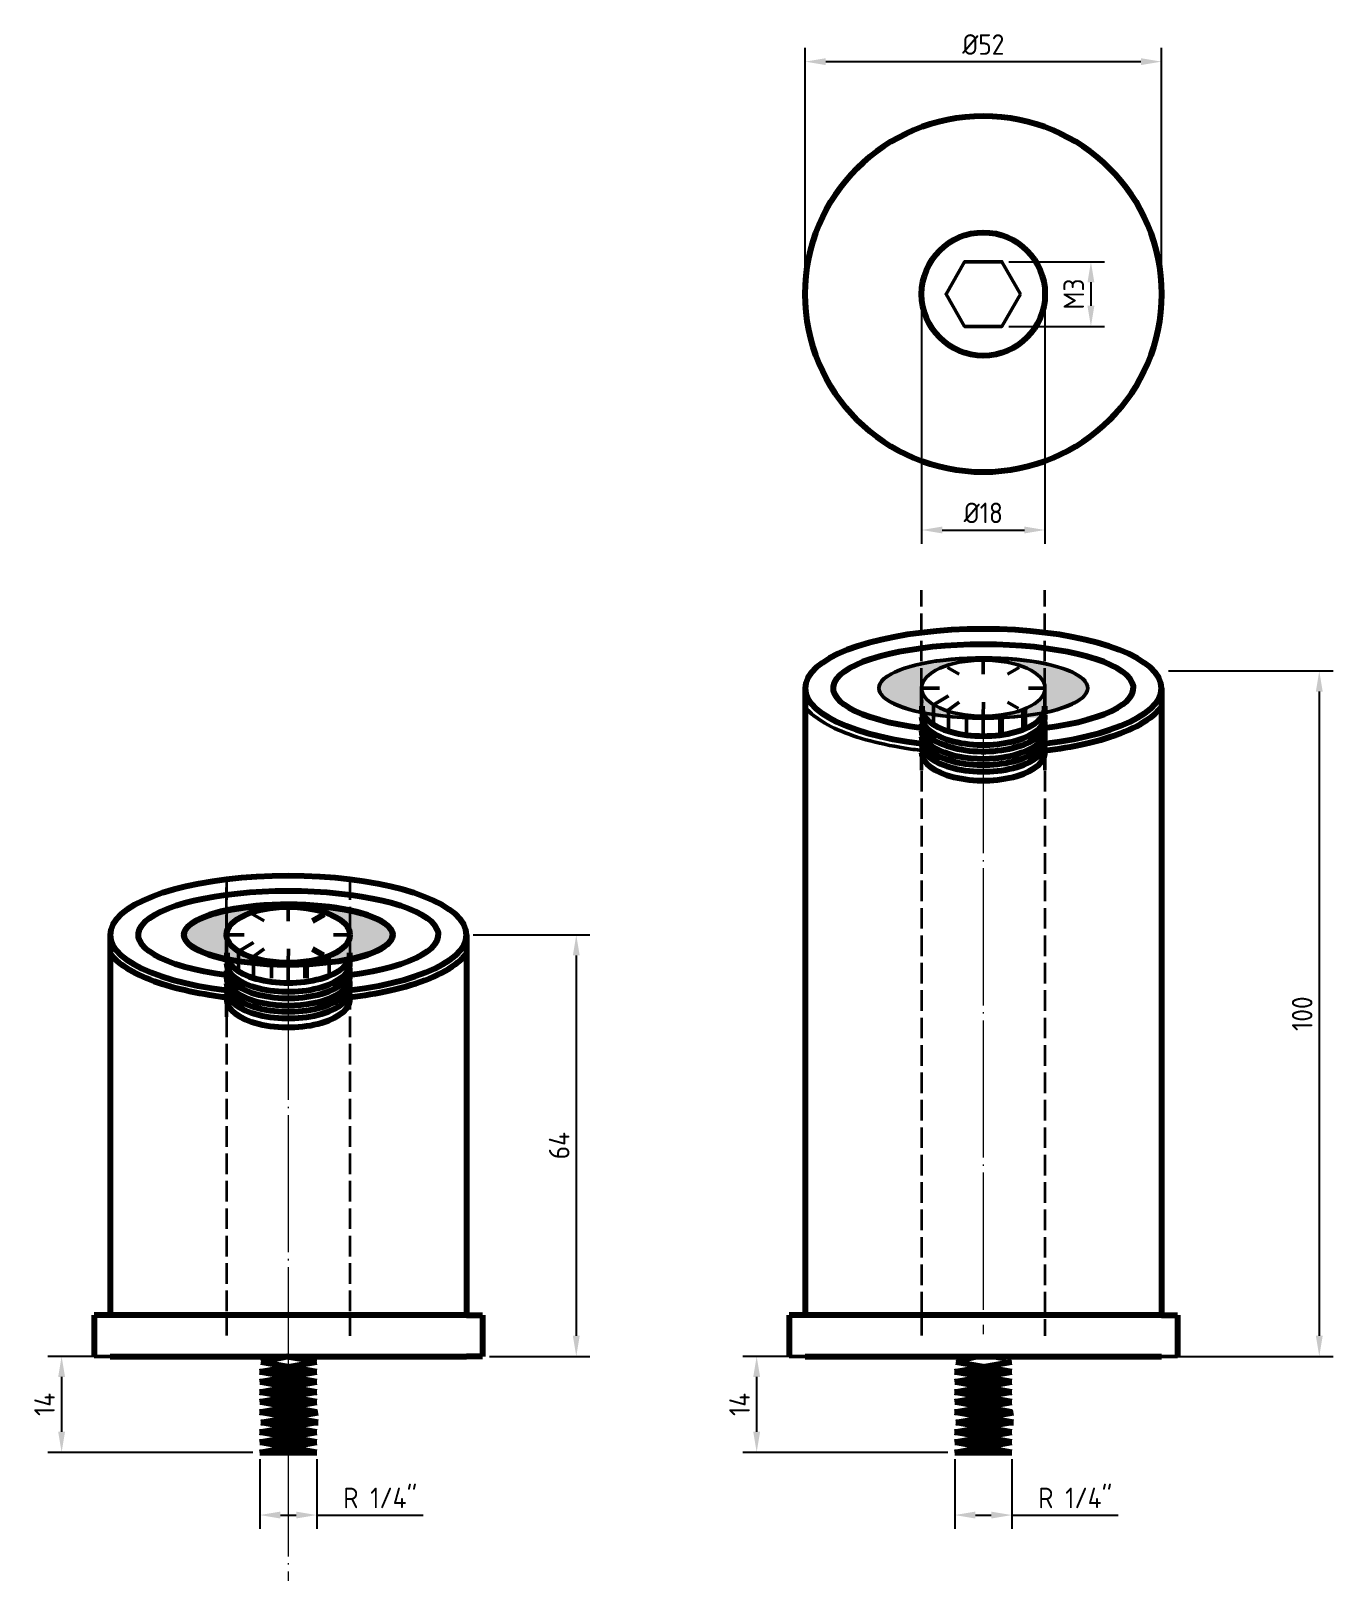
# Model space of a CAD drawing. Extents: x 78 to 382, y 43 to 274.
# Drawn here: x 78.1 to 268.1, y 43.1 to 269.3 of the extents above; entities that cross this region are included whole.
import ezdxf

# ---------------------------------------------------------------- set-up
doc = ezdxf.new("R2010")
doc.units = 0
doc.header["$PDMODE"] = 3
doc.linetypes.add('中心線', pattern=[22.2, 20, -1, 0.2, -1])
doc.linetypes.add('虛線', pattern=[4, 3, -1])
doc.layers.get('0').update_dxf_attribs({"linetype": 'CONTINUOUS'})
doc.layers.get('Defpoints').update_dxf_attribs({"linetype": 'CONTINUOUS'})
for name, color, linetype, lineweight in [('中心線層', 2, '中心線', 18), ('尺度線層', 3, 'CONTINUOUS', 18), ('虛線層', 6, '虛線', 35), ('輪廓線層', 7, 'CONTINUOUS', 50)]:
    doc.layers.add(name, color=color, linetype=linetype, lineweight=lineweight)
doc.styles.add('CNS', font='isocp.shx', dxfattribs={"bigfont": 'chineset.shx'})
doc.dimstyles.new('CNS', dxfattribs={"dimscale": 0, "dimtxt": 3, "dimasz": 3, "dimexe": 2, "dimexo": 1, "dimgap": 1, "dimtad": 1, "dimdsep": 46, "dimtxsty": 'CNS', "dimcen": 0, "dimclrt": 1, "dimadec": 0, "dimazin": 0, "dimtfac": 1, "dimtmove": 0, "dimatfit": 3, "dimfxl": 1, "dimtolj": 1, "dimtzin": 0, "dimarcsym": 0})

# ---------------------------------------------------------------- blocks, each defined once
blk = doc.blocks.new('*D0')
at = {"layer": 'Defpoints', "color": 0, "transparency": 16777216}
for p in [(243.0269618930995, 175.9038297824802), (243.0269618930995, 75.90382978248022), (266.0524578449429, 75.90382978248022)]:
    blk.add_point(p, dxfattribs=at)
at = {"layer": '尺度線層', "color": 0, "lineweight": -2, "transparency": 16777216}
for p, q in [((244.0269618930995, 175.9038297824802), (268.0524578449429, 175.9038297824802)), ((266.0524578449429, 172.9038297824802), (266.0524578449429, 78.90382978248022)), ((244.0269618930995, 75.90382978248022), (268.0524578449429, 75.90382978248022))]:
    blk.add_line(p, q, dxfattribs=at)
at = {"layer": '尺度線層', "color": 0, "transparency": 16777216}
for points in [[(265.5524578449429, 172.9038297824802), (266.5524578449429, 172.9038297824802), (266.0524578449429, 175.9038297824802)], [(265.5524578449429, 78.90382978248022), (266.5524578449429, 78.90382978248022), (266.0524578449429, 75.90382978248022)]]:
    blk.add_solid(points, dxfattribs=at)
at = {"layer": '尺度線層', "color": 1, "transparency": 16777216, "insert": (263.5524578449429, 125.9038297824803), "char_height": 3, "attachment_point": 5, "rotation": 90, "style": 'CNS'}
blk.add_mtext('\\A1;100', dxfattribs=at)
blk = doc.blocks.new('*D1')
at = {"layer": 'Defpoints', "color": 0, "transparency": 16777216}
for p in [(243.0269618930995, 264.8119138806405), (191.0269618930995, 230.9031741645405), (243.0269618930995, 230.9031741645405)]:
    blk.add_point(p, dxfattribs=at)
at = {"layer": '尺度線層', "color": 0, "lineweight": -2, "transparency": 16777216}
for p, q in [((191.0269618930995, 231.9031741645405), (191.0269618930995, 266.8119138806405)), ((194.0269618930995, 264.8119138806405), (240.0269618930995, 264.8119138806405)), ((243.0269618930995, 231.9031741645405), (243.0269618930995, 266.8119138806405))]:
    blk.add_line(p, q, dxfattribs=at)
at = {"layer": '尺度線層', "color": 0, "transparency": 16777216}
for points in [[(194.0269618930995, 265.3119138806405), (194.0269618930995, 264.3119138806405), (191.0269618930995, 264.8119138806405)], [(240.0269618930995, 265.3119138806405), (240.0269618930995, 264.3119138806405), (243.0269618930995, 264.8119138806405)]]:
    blk.add_solid(points, dxfattribs=at)
at = {"layer": '尺度線層', "color": 1, "transparency": 16777216, "insert": (217.0269618930995, 267.3122091562311), "char_height": 3, "attachment_point": 5, "style": 'CNS'}
blk.add_mtext('\\A1;%%C52', dxfattribs=at)
blk = doc.blocks.new('*D2')
at = {"layer": 'Defpoints', "color": 0, "transparency": 16777216}
for p in [(212.8669618930994, 75.90382978248022), (183.9524898164466, 61.90382978248027), (212.8669618930992, 61.90382978248026)]:
    blk.add_point(p, dxfattribs=at)
at = {"layer": '尺度線層', "color": 0, "lineweight": -2, "transparency": 16777216}
for p, q in [((211.8669618930994, 75.90382978248022), (181.9524898164466, 75.90382978248022)), ((183.9524898164466, 72.90382978248022), (183.9524898164466, 64.90382978248026)), ((211.8669618930992, 61.90382978248026), (181.9524898164466, 61.90382978248027))]:
    blk.add_line(p, q, dxfattribs=at)
at = {"layer": '尺度線層', "color": 0, "transparency": 16777216}
for points in [[(183.4524898164466, 72.90382978248022), (184.4524898164466, 72.90382978248022), (183.9524898164466, 75.90382978248022)], [(183.4524898164466, 64.90382978248026), (184.4524898164466, 64.90382978248026), (183.9524898164466, 61.90382978248027)]]:
    blk.add_solid(points, dxfattribs=at)
at = {"layer": '尺度線層', "color": 1, "transparency": 16777216, "insert": (181.4524898164466, 68.90382978248026), "char_height": 3, "attachment_point": 5, "rotation": 90, "style": 'CNS'}
blk.add_mtext('\\A1;14', dxfattribs=at)
blk = doc.blocks.new('*D3')
at = {"layer": 'Defpoints', "color": 0, "transparency": 16777216}
for p in [(212.8669618930992, 61.90382978248022), (221.1869618930994, 61.90382978248022), (221.1869618930994, 52.75213815707446)]:
    blk.add_point(p, dxfattribs=at)
at = {"layer": '尺度線層', "color": 0, "lineweight": -2, "transparency": 16777216}
for p, q in [((212.8669618930992, 60.90382978248022), (212.8669618930992, 50.75213815707446)), ((221.1869618930994, 60.90382978248022), (221.1869618930994, 50.75213815707446)), ((215.8669618930992, 52.75213815707446), (218.1869618930994, 52.75213815707446)), ((221.1869618930994, 52.75213815707446), (236.6869618930994, 52.75213815707446))]:
    blk.add_line(p, q, dxfattribs=at)
at = {"layer": '尺度線層', "color": 0, "transparency": 16777216}
for points in [[(215.8669618930992, 53.25213815707446), (215.8669618930992, 52.25213815707446), (212.8669618930992, 52.75213815707446)], [(218.1869618930994, 53.25213815707446), (218.1869618930994, 52.25213815707446), (221.1869618930994, 52.75213815707446)]]:
    blk.add_solid(points, dxfattribs=at)
at = {"layer": '尺度線層', "color": 1, "transparency": 16777216, "insert": (230.4369618930994, 55.25213815707446), "char_height": 3, "attachment_point": 5, "style": 'CNS'}
blk.add_mtext('\\A1;R 1/4"', dxfattribs=at)
blk = doc.blocks.new('*D4')
at = {"layer": 'Defpoints', "color": 0, "transparency": 16777216}
for p in [(208.0269618930995, 230.9031741645405), (226.0269618930995, 230.9031741645405), (226.0269618930995, 196.4718972851625)]:
    blk.add_point(p, dxfattribs=at)
at = {"layer": '尺度線層', "color": 0, "lineweight": -2, "transparency": 16777216}
for p, q in [((208.0269618930995, 229.9031741645405), (208.0269618930995, 194.4718972851625)), ((226.0269618930995, 229.9031741645405), (226.0269618930995, 194.4718972851625)), ((211.0269618930995, 196.4718972851625), (223.0269618930995, 196.4718972851625))]:
    blk.add_line(p, q, dxfattribs=at)
at = {"layer": '尺度線層', "color": 0, "transparency": 16777216}
for points in [[(211.0269618930995, 196.9718972851625), (211.0269618930995, 195.9718972851625), (208.0269618930995, 196.4718972851625)], [(223.0269618930995, 196.9718972851625), (223.0269618930995, 195.9718972851625), (226.0269618930995, 196.4718972851625)]]:
    blk.add_solid(points, dxfattribs=at)
at = {"layer": '尺度線層', "color": 1, "transparency": 16777216, "insert": (217.0269618930995, 198.9718972851625), "char_height": 3, "attachment_point": 5, "style": 'CNS'}
blk.add_mtext('\\A1;%%C18', dxfattribs=at)
blk = doc.blocks.new('*D11')
at = {"layer": 'Defpoints', "color": 0, "transparency": 16777216}
for p in [(111.4486756960348, 75.90382978248022), (82.53420361938194, 61.90382978248026), (111.4486756960345, 61.90382978248026)]:
    blk.add_point(p, dxfattribs=at)
at = {"layer": '尺度線層', "color": 0, "lineweight": -2, "transparency": 16777216}
for p, q in [((110.4486756960348, 75.90382978248022), (80.53420361938194, 75.90382978248023)), ((82.53420361938194, 72.90382978248023), (82.53420361938194, 64.90382978248026)), ((110.4486756960345, 61.90382978248026), (80.53420361938194, 61.90382978248026))]:
    blk.add_line(p, q, dxfattribs=at)
at = {"layer": '尺度線層', "color": 0, "transparency": 16777216}
for points in [[(82.03420361938194, 72.90382978248023), (83.03420361938194, 72.90382978248023), (82.53420361938194, 75.90382978248023)], [(82.03420361938194, 64.90382978248026), (83.03420361938194, 64.90382978248026), (82.53420361938194, 61.90382978248026)]]:
    blk.add_solid(points, dxfattribs=at)
at = {"layer": '尺度線層', "color": 1, "transparency": 16777216, "insert": (80.03420361938193, 68.90382978248026), "char_height": 3, "attachment_point": 5, "rotation": 90, "style": 'CNS'}
blk.add_mtext('\\A1;14', dxfattribs=at)
blk = doc.blocks.new('*D12')
at = {"layer": 'Defpoints', "color": 0, "transparency": 16777216}
for p in [(111.4486756960345, 61.90382978248022), (119.7686756960347, 61.90382978248022), (119.7686756960347, 52.75213815707446)]:
    blk.add_point(p, dxfattribs=at)
at = {"layer": '尺度線層', "color": 0, "lineweight": -2, "transparency": 16777216}
for p, q in [((111.4486756960345, 60.90382978248022), (111.4486756960345, 50.75213815707446)), ((119.7686756960347, 60.90382978248022), (119.7686756960347, 50.75213815707446)), ((114.4486756960345, 52.75213815707446), (116.7686756960347, 52.75213815707446)), ((119.7686756960347, 52.75213815707446), (135.2686756960347, 52.75213815707446))]:
    blk.add_line(p, q, dxfattribs=at)
at = {"layer": '尺度線層', "color": 0, "transparency": 16777216}
for points in [[(114.4486756960345, 53.25213815707446), (114.4486756960345, 52.25213815707446), (111.4486756960345, 52.75213815707446)], [(116.7686756960347, 53.25213815707446), (116.7686756960347, 52.25213815707446), (119.7686756960347, 52.75213815707446)]]:
    blk.add_solid(points, dxfattribs=at)
at = {"layer": '尺度線層', "color": 1, "transparency": 16777216, "insert": (129.0186756960347, 55.25213815707446), "char_height": 3, "attachment_point": 5, "style": 'CNS'}
blk.add_mtext('\\A1;R 1/4"', dxfattribs=at)
blk = doc.blocks.new('*D14')
at = {"layer": 'Defpoints', "color": 0, "transparency": 16777216}
for p in [(141.6086756960349, 137.4038297824802), (143.9531952443585, 75.90382978248023), (157.6323645777554, 75.90382978248023)]:
    blk.add_point(p, dxfattribs=at)
at = {"layer": '尺度線層', "color": 0, "lineweight": -2, "transparency": 16777216}
for p, q in [((142.6086756960349, 137.4038297824802), (159.6323645777554, 137.4038297824802)), ((157.6323645777554, 134.4038297824802), (157.6323645777554, 78.90382978248023)), ((144.9531952443585, 75.90382978248023), (159.6323645777554, 75.90382978248023))]:
    blk.add_line(p, q, dxfattribs=at)
at = {"layer": '尺度線層', "color": 0, "transparency": 16777216}
for points in [[(157.1323645777554, 134.4038297824802), (158.1323645777554, 134.4038297824802), (157.6323645777554, 137.4038297824802)], [(157.1323645777554, 78.90382978248023), (158.1323645777554, 78.90382978248023), (157.6323645777554, 75.90382978248023)]]:
    blk.add_solid(points, dxfattribs=at)
at = {"layer": '尺度線層', "color": 1, "transparency": 16777216, "insert": (155.1323645777554, 106.6538297824802), "char_height": 3, "attachment_point": 5, "rotation": 90, "style": 'CNS'}
blk.add_mtext('\\A1;64', dxfattribs=at)
blk = doc.blocks.new('*D28')
at = {"layer": 'Defpoints', "color": 0, "transparency": 16777216}
for p in [(219.7491971375532, 235.618223918089), (219.7491971375532, 226.1881244109919), (232.7271950052693, 226.1881244109919)]:
    blk.add_point(p, dxfattribs=at)
at = {"layer": '尺度線層', "color": 0, "lineweight": -2, "transparency": 16777216}
for p, q in [((220.7491971375532, 235.618223918089), (234.7271950052693, 235.618223918089)), ((232.7271950052693, 232.618223918089), (232.7271950052693, 229.1881244109919)), ((220.7491971375532, 226.1881244109919), (234.7271950052693, 226.1881244109919))]:
    blk.add_line(p, q, dxfattribs=at)
at = {"layer": '尺度線層', "color": 0, "transparency": 16777216}
for points in [[(232.2271950052693, 232.618223918089), (233.2271950052693, 232.618223918089), (232.7271950052693, 235.618223918089)], [(232.2271950052693, 229.1881244109919), (233.2271950052693, 229.1881244109919), (232.7271950052693, 226.1881244109919)]]:
    blk.add_solid(points, dxfattribs=at)
at = {"layer": '尺度線層', "color": 1, "transparency": 16777216, "insert": (230.2271950052693, 230.9031741645405), "char_height": 3, "attachment_point": 5, "rotation": 90, "style": 'CNS'}
blk.add_mtext('\\A1;M3', dxfattribs=at)

msp = doc.modelspace()

# ---------------------------------------------------------------- hatches: boundary and pattern name
at = {"layer": '輪廓線層'}
h = msp.add_hatch(color=5, dxfattribs=at)
h.dxf.hatch_style = 1
edge = h.paths.add_edge_path()
edge.add_ellipse((217.0269618930995, 173.4038297824802), major_axis=(15.23263867812827, 0), ratio=0.2912788519034799, start_angle=306.2163962963038, end_angle=413.7836037036962)
edge.add_line((226.0269618930995, 176.9835186635186), (226.0269618930995, 169.8241409014419))
edge = h.paths.add_edge_path()
edge.add_ellipse((217.0269618930995, 173.4038297824802), major_axis=(15.23263867812827, 0), ratio=0.2912788519034799, start_angle=126.2163962963038, end_angle=233.7836037036962)
edge.add_line((208.0269618930996, 169.8241409014419), (208.0269618930996, 173.4038297824802))
edge.add_line((208.0269618930996, 173.4038297824802), (208.0269618930996, 176.9835186635186))
edge = h.paths.add_edge_path()
edge.add_ellipse((217.0269618930995, 173.4038297824802), major_axis=(8.999999999999972, -2.842170943040401e-14), ratio=0.454385745846494, start_angle=90.00000000000011, end_angle=180, ccw=False)
edge.add_line((217.0269618930995, 177.4933014950986), (217.0269618930995, 177.840775288106))
edge.add_ellipse((217.0269618930995, 173.4038297824802), major_axis=(15.23263867812827, 0), ratio=0.2912788519034799, start_angle=90, end_angle=126.2163962963038)
edge.add_line((208.0269618930996, 176.9835186635186), (208.0269618930996, 173.4038297824803))
edge = h.paths.add_edge_path()
edge.add_ellipse((217.0269618930995, 173.4038297824802), major_axis=(15.23263867812827, 0), ratio=0.2912788519034799, start_angle=53.78360370369619, end_angle=90)
edge.add_line((217.0269618930995, 177.840775288106), (217.0269618930995, 177.4933014950986))
edge.add_ellipse((217.0269618930995, 173.4038297824802), major_axis=(8.999999999999972, -2.842170943040401e-14), ratio=0.454385745846494, start_angle=0, end_angle=90.00000000000011, ccw=False)
edge.add_line((226.0269618930995, 173.4038297824802), (226.0269618930995, 176.9835186635186))
h = msp.add_hatch(color=5, dxfattribs=at)
h.dxf.hatch_style = 1
edge = h.paths.add_edge_path()
edge.add_ellipse((217.0269618930995, 173.4038297824802), major_axis=(8.999999999999972, -2.842170943040401e-14), ratio=0.454385745846494, start_angle=180, end_angle=216.198241836051, ccw=False)
edge.add_line((208.0269618930996, 173.4038297824802), (208.0269618930996, 170.5019805044354))
edge.add_ellipse((217.0269618930995, 170.5019805044354), major_axis=(8.999999999999972, -2.842170943040401e-14), ratio=0.454385745846494, start_angle=180, end_angle=189.4281672100979)
edge.add_ellipse((217.0269618930995, 173.4038297824802), major_axis=(15.23263867812827, 0), ratio=0.2885638493284925, start_angle=234.3483719294432, end_angle=241.5238845756734)
edge.add_line((209.7641559786255, 169.5400370854816), (209.7641559786255, 170.988665876817))
edge = h.paths.add_edge_path()
edge.add_ellipse((217.0269618930995, 173.4038297824802), major_axis=(8.999999999999972, -2.842170943040401e-14), ratio=0.454385745846494, start_angle=216.198241836051, end_angle=235.49162515072442, ccw=False)
edge.add_line((209.7641559786255, 170.988665876817), (209.7641559786255, 169.5400370854816))
edge.add_ellipse((217.0269618930995, 173.4038297824802), major_axis=(15.23263867812827, 0), ratio=0.2885638493284925, start_angle=241.5238845756734, end_angle=250.4442027537012)
edge.add_line((211.9282216621966, 169.2617962190196), (211.9282216621966, 170.0339276533646))
edge = h.paths.add_edge_path()
edge.add_ellipse((217.0269618930995, 173.4038297824802), major_axis=(8.999999999999972, -2.842170943040401e-14), ratio=0.454385745846494, start_angle=235.49162515072442, end_angle=254.1143443820823, ccw=False)
edge.add_line((211.9282216621966, 170.0339276533646), (211.9282216621966, 169.2617962190196))
edge.add_ellipse((217.0269618930995, 173.4038297824802), major_axis=(15.23263867812827, 0), ratio=0.2885638493284925, start_angle=250.4442027537012, end_angle=260.6930886875127)
edge.add_line((214.5634960075104, 169.0661035134348), (214.5634960075104, 169.4705355387395))
edge = h.paths.add_edge_path()
edge.add_ellipse((217.0269618930995, 173.4038297824802), major_axis=(8.999999999999972, -2.842170943040401e-14), ratio=0.454385745846494, start_angle=254.1143443820823, end_angle=270.0000000000001, ccw=False)
edge.add_line((214.5634960075104, 169.4705355387395), (214.5634960075104, 169.0661035134348))
edge.add_ellipse((217.0269618930995, 173.4038297824802), major_axis=(15.23263867812827, 0), ratio=0.2885638493284925, start_angle=260.6930886875127, end_angle=270)
edge.add_line((217.0269618930995, 169.0082409300894), (217.0269618930995, 169.3143580698618))
edge = h.paths.add_edge_path()
edge.add_ellipse((217.0269618930995, 173.4038297824802), major_axis=(8.999999999999972, -2.842170943040401e-14), ratio=0.454385745846494, start_angle=270.0000000000001, end_angle=286.54391271984423, ccw=False)
edge.add_line((217.0269618930995, 169.3143580698618), (217.0269791682256, 169.0082409300923))
edge.add_ellipse((217.0269618930995, 173.4038297824802), major_axis=(15.23263867812827, 0), ratio=0.2885638493284925, start_angle=270.0000649783557, end_angle=279.6855503185777)
edge.add_line((219.5897129849684, 169.0708959619874), (219.5897129849684, 169.4836549284851))
edge = h.paths.add_edge_path()
edge.add_ellipse((217.0269618930995, 173.4038297824802), major_axis=(8.999999999999972, -2.842170943040401e-14), ratio=0.454385745846494, start_angle=286.54391271984423, end_angle=311.66844744761016, ccw=False)
edge.add_line((219.5897129849684, 169.4836549284851), (219.5897129849684, 169.0708959619874))
edge.add_ellipse((217.0269618930995, 173.4038297824802), major_axis=(15.23263867812827, 0), ratio=0.2885638493284925, start_angle=279.6855503185777, end_angle=293.1288004704226)
edge.add_line((223.0103336418872, 169.3615400422915), (223.0103336418872, 170.3489763839066))
edge = h.paths.add_edge_path()
edge.add_line((226.0269618930995, 170.5019805044353), (226.0269618930995, 173.4038297824801))
edge.add_ellipse((217.0269618930995, 173.4038297824802), major_axis=(8.999999999999972, -2.842170943040401e-14), ratio=0.454385745846494, start_angle=311.66844744761016, end_angle=360, ccw=False)
edge.add_line((223.0103336418872, 170.3489763839066), (223.0103336418872, 169.3615400422915))
edge.add_ellipse((217.0269618930995, 173.4038297824802), major_axis=(15.23263867812827, 0), ratio=0.2885638493284925, start_angle=293.1288004704226, end_angle=305.6516280705569)
edge.add_ellipse((217.0269618930995, 170.5019805044354), major_axis=(8.999999999999972, -2.842170943040401e-14), ratio=0.454385745846494, start_angle=350.5718327899029, end_angle=360)
at = {"layer": '輪廓線層', "lineweight": 211}
h = msp.add_hatch(color=5, dxfattribs=at)
h.dxf.hatch_style = 1
edge = h.paths.add_edge_path()
edge.add_ellipse((115.6086756960349, 137.4038297824802), major_axis=(15.23263867812827, 0), ratio=0.2912788519034799, start_angle=306.2163962963038, end_angle=413.7836037036962)
edge.add_line((124.6086756960349, 140.9835186635186), (124.6086756960349, 133.8241409014419))
edge = h.paths.add_edge_path()
edge.add_ellipse((115.6086756960349, 137.4038297824802), major_axis=(15.23263867812827, 0), ratio=0.2912788519034799, start_angle=126.2163962963038, end_angle=233.7836037036962)
edge.add_line((106.6086756960349, 133.8241409014419), (106.6086756960349, 137.4038297824802))
edge.add_line((106.6086756960349, 137.4038297824802), (106.6086756960349, 140.9835186635186))
edge = h.paths.add_edge_path()
edge.add_ellipse((115.6086756960349, 137.4038297824802), major_axis=(8.999999999999972, -2.842170943040401e-14), ratio=0.454385745846494, start_angle=90.00000000000011, end_angle=180, ccw=False)
edge.add_line((115.6086756960349, 141.4933014950986), (115.6086756960349, 141.840775288106))
edge.add_ellipse((115.6086756960349, 137.4038297824802), major_axis=(15.23263867812827, 0), ratio=0.2912788519034799, start_angle=90, end_angle=126.2163962963038)
edge.add_line((106.6086756960349, 140.9835186635186), (106.6086756960349, 137.4038297824803))
edge = h.paths.add_edge_path()
edge.add_ellipse((115.6086756960349, 137.4038297824802), major_axis=(15.23263867812827, 0), ratio=0.2912788519034799, start_angle=53.78360370369619, end_angle=90)
edge.add_line((115.6086756960349, 141.840775288106), (115.6086756960349, 141.4933014950986))
edge.add_ellipse((115.6086756960349, 137.4038297824802), major_axis=(8.999999999999972, -2.842170943040401e-14), ratio=0.454385745846494, start_angle=0, end_angle=90.00000000000011, ccw=False)
edge.add_line((124.6086756960349, 137.4038297824802), (124.6086756960349, 140.9835186635186))
h = msp.add_hatch(color=5, dxfattribs=at)
h.dxf.hatch_style = 1
edge = h.paths.add_edge_path()
edge.add_ellipse((115.6086756960349, 137.4038297824802), major_axis=(8.999999999999972, -2.842170943040401e-14), ratio=0.454385745846494, start_angle=180, end_angle=216.198241836051, ccw=False)
edge.add_line((106.6086756960349, 137.4038297824802), (106.6086756960349, 134.5019805044354))
edge.add_ellipse((115.6086756960349, 134.5019805044354), major_axis=(8.999999999999972, -2.842170943040401e-14), ratio=0.454385745846494, start_angle=180, end_angle=189.4281672100979)
edge.add_ellipse((115.6086756960349, 137.4038297824802), major_axis=(15.23263867812827, 0), ratio=0.2885638493284925, start_angle=234.3483719294432, end_angle=241.5238845756734)
edge.add_line((108.3458697815608, 133.5400370854816), (108.3458697815608, 134.988665876817))
edge = h.paths.add_edge_path()
edge.add_ellipse((115.6086756960349, 137.4038297824802), major_axis=(8.999999999999972, -2.842170943040401e-14), ratio=0.454385745846494, start_angle=216.198241836051, end_angle=235.49162515072442, ccw=False)
edge.add_line((108.3458697815608, 134.988665876817), (108.3458697815608, 133.5400370854816))
edge.add_ellipse((115.6086756960349, 137.4038297824802), major_axis=(15.23263867812827, 0), ratio=0.2885638493284925, start_angle=241.5238845756734, end_angle=250.4442027537012)
edge.add_line((110.509935465132, 133.2617962190196), (110.509935465132, 134.0339276533646))
edge = h.paths.add_edge_path()
edge.add_ellipse((115.6086756960349, 137.4038297824802), major_axis=(8.999999999999972, -2.842170943040401e-14), ratio=0.454385745846494, start_angle=235.49162515072442, end_angle=254.1143443820823, ccw=False)
edge.add_line((110.509935465132, 134.0339276533646), (110.509935465132, 133.2617962190196))
edge.add_ellipse((115.6086756960349, 137.4038297824802), major_axis=(15.23263867812827, 0), ratio=0.2885638493284925, start_angle=250.4442027537012, end_angle=260.6930886875127)
edge.add_line((113.1452098104457, 133.0661035134348), (113.1452098104457, 133.4705355387395))
edge = h.paths.add_edge_path()
edge.add_ellipse((115.6086756960349, 137.4038297824802), major_axis=(8.999999999999972, -2.842170943040401e-14), ratio=0.454385745846494, start_angle=254.1143443820823, end_angle=270.0000000000001, ccw=False)
edge.add_line((113.1452098104457, 133.4705355387395), (113.1452098104457, 133.0661035134348))
edge.add_ellipse((115.6086756960349, 137.4038297824802), major_axis=(15.23263867812827, 0), ratio=0.2885638493284925, start_angle=260.6930886875127, end_angle=270)
edge.add_line((115.6086756960349, 133.0082409300894), (115.6086756960349, 133.3143580698618))
edge = h.paths.add_edge_path()
edge.add_ellipse((115.6086756960349, 137.4038297824802), major_axis=(8.999999999999972, -2.842170943040401e-14), ratio=0.454385745846494, start_angle=270.0000000000001, end_angle=286.54391271984423, ccw=False)
edge.add_line((115.6086756960349, 133.3143580698618), (115.608692971161, 133.0082409300923))
edge.add_ellipse((115.6086756960349, 137.4038297824802), major_axis=(15.23263867812827, 0), ratio=0.2885638493284925, start_angle=270.0000649783557, end_angle=279.6855503185777)
edge.add_line((118.1714267879038, 133.0708959619874), (118.1714267879038, 133.4836549284851))
edge = h.paths.add_edge_path()
edge.add_ellipse((115.6086756960349, 137.4038297824802), major_axis=(8.999999999999972, -2.842170943040401e-14), ratio=0.454385745846494, start_angle=286.54391271984423, end_angle=311.66844744761016, ccw=False)
edge.add_line((118.1714267879038, 133.4836549284851), (118.1714267879038, 133.0708959619874))
edge.add_ellipse((115.6086756960349, 137.4038297824802), major_axis=(15.23263867812827, 0), ratio=0.2885638493284925, start_angle=279.6855503185777, end_angle=293.1288004704226)
edge.add_line((121.5920474448226, 133.3615400422915), (121.5920474448226, 134.3489763839066))
edge = h.paths.add_edge_path()
edge.add_line((124.6086756960349, 134.5019805044353), (124.6086756960349, 137.4038297824801))
edge.add_ellipse((115.6086756960349, 137.4038297824802), major_axis=(8.999999999999972, -2.842170943040401e-14), ratio=0.454385745846494, start_angle=311.66844744761016, end_angle=360, ccw=False)
edge.add_line((121.5920474448226, 134.3489763839066), (121.5920474448226, 133.3615400422915))
edge.add_ellipse((115.6086756960349, 137.4038297824802), major_axis=(15.23263867812827, 0), ratio=0.2885638493284925, start_angle=293.1288004704226, end_angle=305.6516280705569)
edge.add_ellipse((115.6086756960349, 134.5019805044354), major_axis=(8.999999999999972, -2.842170943040401e-14), ratio=0.454385745846494, start_angle=350.5718327899029, end_angle=360)

# ---------------------------------------------------------------- linework, layer by layer
at = {"lineweight": 211}
for p, q in [((191.0269618930995, 173.4038297824802), (191.0269618930995, 81.90382978248023)), ((243.0269618930995, 173.4038297824802), (243.0269618930995, 81.90382978248022)), ((89.60867569603485, 137.4038297824802), (89.60867569603485, 81.90382978248023)), ((141.6086756960349, 137.4038297824802), (141.6086756960349, 81.90382978248022)), ((141.6086756960349, 81.90382978248022), (89.60867569603485, 81.90382978248022)), ((243.0269618930995, 81.90382978248022), (191.0269618930995, 81.90382978248022)), ((89.60867569603485, 75.90382978248022), (141.6086756960349, 75.90382978248022)), ((111.4486756960348, 73.64015361843713), (119.7686756960352, 75.10719409793182)), ((111.4486756960348, 73.64015361843713), (119.7686756960352, 75.10719409793182)), ((119.7686756960352, 75.10719409793182), (115.2507302213992, 75.90382978248022)), ((191.0269618930995, 75.90382978248022), (243.0269618930995, 75.90382978248022)), ((212.8669618930994, 73.64015361843713), (221.1869618930998, 75.10719409793182)), ((212.8669618930994, 73.64015361843713), (221.1869618930998, 75.10719409793182)), ((119.7686756960349, 72.17311313894265), (111.448675696035, 73.64015361843713)), ((111.4486756960343, 72.1731131389426), (119.7686756960347, 73.6401536184373)), ((119.7686756960354, 73.64015361843713), (111.4486756960348, 73.64015361843713)), ((111.448675696035, 73.64015361843713), (119.7686756960352, 73.64015361843713)), ((221.1869618930996, 72.17311313894265), (212.8669618930996, 73.64015361843713)), ((212.866961893099, 72.1731131389426), (221.1869618930994, 73.6401536184373)), ((221.1869618931, 73.64015361843713), (212.8669618930994, 73.64015361843713)), ((212.8669618930996, 73.64015361843713), (221.1869618930998, 73.64015361843713)), ((111.4486756960343, 70.70607265944795), (119.7686756960349, 72.17311313894265)), ((111.4486756960345, 70.70607265944795), (119.7686756960349, 72.17311313894265)), ((119.768675696035, 72.1731131389426), (111.4486756960343, 72.1731131389426)), ((111.4486756960346, 72.1731131389426), (119.7686756960347, 72.1731131389426)), ((111.4486756960343, 69.26298871270274), (119.7686756960347, 70.73002919219743)), ((119.7686756960347, 69.23903217995348), (111.4486756960348, 70.70607265944795)), ((119.7686756960352, 70.70607265944795), (111.4486756960345, 70.70607265944795)), ((111.4486756960348, 70.70607265944795), (119.7686756960349, 70.70607265944795)), ((212.866961893099, 70.70607265944795), (221.1869618930996, 72.17311313894265)), ((212.8669618930992, 70.70607265944795), (221.1869618930996, 72.17311313894265)), ((221.1869618930996, 72.1731131389426), (212.866961893099, 72.1731131389426)), ((212.8669618930992, 72.1731131389426), (221.1869618930994, 72.1731131389426)), ((212.866961893099, 69.26298871270274), (221.1869618930994, 70.73002919219743)), ((221.1869618930994, 69.23903217995348), (212.8669618930994, 70.70607265944795)), ((221.1869618930998, 70.70607265944795), (212.8669618930992, 70.70607265944795)), ((212.8669618930994, 70.70607265944795), (221.1869618930996, 70.70607265944795)), ((119.7686756960349, 69.26298871270274), (111.4486756960343, 69.26298871270274)), ((111.4486756960345, 69.26298871270274), (119.7686756960347, 69.26298871270274)), ((111.4486756960343, 67.77199170045878), (119.7686756960347, 69.23903217995348)), ((111.448675696035, 67.77199170045856), (119.7686756960354, 69.23903217995326)), ((221.1869618930996, 69.26298871270274), (212.866961893099, 69.26298871270274)), ((212.8669618930992, 69.26298871270274), (221.1869618930994, 69.26298871270274)), ((212.866961893099, 67.77199170045878), (221.1869618930994, 69.23903217995348)), ((212.8669618930996, 67.77199170045856), (221.1869618931, 69.23903217995326)), ((119.7686756960352, 66.30495122096409), (111.4486756960352, 67.77199170045856)), ((119.7686756960356, 67.77199170045856), (111.448675696035, 67.77199170045856)), ((111.4486756960352, 67.77199170045856), (119.7686756960354, 67.77199170045856)), ((111.4486756960348, 64.83791074146939), (119.7686756960352, 66.30495122096409)), ((111.4486756960348, 64.83791074146939), (119.7686756960352, 66.30495122096409)), ((111.6694446839859, 66.26602369188451), (119.9894446839863, 67.73306417137921)), ((119.9894446839865, 66.26602369188451), (111.6694446839859, 66.26602369188451)), ((111.6694446839861, 66.26602369188451), (119.9894446839863, 66.26602369188451)), ((221.1869618930998, 66.30495122096409), (212.8669618930999, 67.77199170045856)), ((221.1869618931003, 67.77199170045856), (212.8669618930996, 67.77199170045856)), ((212.8669618930999, 67.77199170045856), (221.1869618931, 67.77199170045856)), ((212.8669618930994, 64.83791074146939), (221.1869618930998, 66.30495122096409)), ((212.8669618930994, 64.83791074146939), (221.1869618930998, 66.30495122096409)), ((213.0877308810506, 66.26602369188451), (221.407730881051, 67.73306417137921)), ((221.4077308810512, 66.26602369188451), (213.0877308810506, 66.26602369188451)), ((213.0877308810508, 66.26602369188451), (221.407730881051, 66.26602369188451)), ((111.4486756960343, 63.39826453805392), (119.7686756960347, 64.86530501754862)), ((119.7686756960347, 63.37087026197491), (111.448675696035, 64.83791074146939)), ((119.7686756960354, 64.83791074146939), (111.4486756960348, 64.83791074146939)), ((111.448675696035, 64.83791074146939), (119.7686756960352, 64.83791074146939)), ((119.7686756960349, 63.39826453805392), (111.4486756960343, 63.39826453805392)), ((111.4486756960345, 63.39826453805392), (119.7686756960347, 63.39826453805392)), ((111.4486756960343, 61.90382978248022), (119.7686756960347, 63.37087026197491)), ((212.866961893099, 63.39826453805392), (221.1869618930994, 64.86530501754862)), ((221.1869618930994, 63.37087026197491), (212.8669618930996, 64.83791074146939)), ((221.1869618931, 64.83791074146939), (212.8669618930994, 64.83791074146939)), ((212.8669618930996, 64.83791074146939), (221.1869618930998, 64.83791074146939)), ((221.1869618930996, 63.39826453805392), (212.866961893099, 63.39826453805392)), ((212.8669618930992, 63.39826453805392), (221.1869618930994, 63.39826453805392)), ((212.866961893099, 61.90382978248022), (221.1869618930994, 63.37087026197491)), ((119.7686756960349, 61.90382978248022), (111.4486756960343, 61.90382978248022)), ((111.4486756960345, 61.90382978248022), (119.7686756960347, 61.90382978248022)), ((221.1869618930996, 61.90382978248022), (212.866961893099, 61.90382978248022)), ((212.8669618930992, 61.90382978248022), (221.1869618930994, 61.90382978248022))]:
    msp.add_line(p, q, dxfattribs=at)
msp.add_line((221.1869618930998, 75.10719409793182), (216.6690164184638, 75.90382978248022))
at = {"layer": '中心線層'}
for p, q in [((217.0269618930995, 177.840775288106), (217.0269618930995, 177.4933014950986)), ((217.0269618930996, 169.3143580695026), (217.0269618930995, 79.131067868076)), ((115.6086756960349, 141.840775288106), (115.6086756960349, 141.4933014950986)), ((115.6086756960349, 133.3143580695026), (115.6086756960349, 43.131067868076))]:
    msp.add_line(p, q, dxfattribs=at)
at = {"layer": '虛線層'}
for p, q in [((208.0269618930996, 165.3151429579371), (208.0269618930996, 187.6810215246859)), ((226.0269618930995, 165.3151429579371), (226.0269618930995, 187.6810215246859)), ((208.0269618930996, 165.3151429579371), (208.0269618930996, 81.90382978248022)), ((226.0269618930995, 165.3151429579371), (226.0269618930995, 78.8816796319802)), ((106.6086756960349, 145.4925166070233), (106.6086756960349, 81.90382978248022)), ((106.6086756960349, 129.3151429579371), (106.6086756960349, 145.4925166070233)), ((124.6086756960349, 145.4925166070233), (124.6086756960349, 78.8816796319802)), ((106.6086756960349, 81.90382978248022), (106.6086756960349, 78.92603445612588)), ((208.0269618930996, 81.90382978248022), (208.0269618930996, 78.92603445612588))]:
    msp.add_line(p, q, dxfattribs=at)
at = {"layer": '輪廓線層'}
for p, q in [((213.4853755019141, 175.4485656387894), (211.7866706324216, 176.4293133524646)), ((217.0269618930995, 177.4933014950986), (217.0269618930995, 175.4257348701369)), ((220.568548284285, 175.4485656387894), (222.2672531537774, 176.4293133524646)), ((191.0269618930995, 173.4038297824802), (191.0269618930995, 170.9038297824802)), ((208.0269618930996, 173.4038297824802), (208.0269618930996, 161.4499709800856)), ((208.0269618930996, 173.4038297824802), (210.6091593281305, 173.4038297824802)), ((209.7641559786255, 170.988665876817), (211.9672353646545, 172.2717621850653)), ((223.6334725286763, 173.4038297824802), (226.0269618930995, 173.4038297824802)), ((226.0269618930995, 161.4499709800853), (226.0269618930995, 173.4038297824802)), ((209.7641559786255, 170.988665876817), (209.7641559786255, 168.0868165987722)), ((213.4853755019141, 171.359093926171), (211.8849900651535, 170.2043519429105)), ((211.9282216621966, 170.0339276533646), (211.9282216621966, 167.1320783753198)), ((217.0464960478871, 171.359093926171), (217.0269618930996, 169.3143580693581)), ((220.568548284285, 171.359093926171), (222.151290779144, 170.4452971207064)), ((214.5634960075104, 169.4705355387395), (214.5634960075104, 167.0637927075576)), ((217.0269618930995, 169.3143580698618), (217.027125653326, 166.412508792494)), ((214.5634960075104, 167.0637927075576), (214.5634960075104, 166.5686862606947)), ((112.0670893048494, 139.4485656387894), (110.368384435357, 140.4293133524646)), ((115.6086756960349, 141.4933014950986), (115.6086756960349, 139.4257348701369)), ((106.6086756960349, 137.4038297824802), (106.6086756960349, 125.4499709800856)), ((106.6086756960349, 137.4038297824802), (109.1908731310659, 137.4038297824802)), ((108.3458697815608, 134.988665876817), (110.5489491675898, 136.2717621850653)), ((122.2151863316116, 137.4038297824802), (124.6086756960349, 137.4038297824802)), ((108.3458697815608, 134.988665876817), (108.3458697815608, 132.0868165987722)), ((112.0670893048495, 135.359093926171), (110.4667038680888, 134.2043519429105)), ((110.509935465132, 134.0339276533646), (110.509935465132, 131.1320783753198)), ((113.1452098104457, 133.4705355387395), (113.1452098104457, 131.0637927075576)), ((115.6282098508225, 135.359093926171), (115.6086756960349, 133.3143580693581)), ((121.5920474448226, 134.3489763839066), (121.5920474448226, 131.4471271058618)), ((121.5920474448226, 131.4471271058618), (121.5920474448226, 134.3489763839066)), ((115.6086756960349, 133.3143580698618), (115.6088394562614, 130.412508792494)), ((89.60867569603485, 75.90382978248022), (87.26415614771119, 75.90382978248022)), ((191.0269618930995, 75.90382978248022), (188.6824423447758, 75.90382978248022)), ((217.0269618930995, 75.90382978248022), (213.0877308810508, 75.06826656885225)), ((245.3714814414232, 75.90382978248022), (243.0269618930995, 75.90382978248022))]:
    msp.add_line(p, q, dxfattribs=at)
at = {"layer": '輪廓線層', "lineweight": 211}
for p, q in [((223.0103336418872, 170.3489763839066), (223.0103336418872, 167.4471271058618)), ((223.0103336418872, 167.4471271058618), (223.0103336418872, 170.3489763839066)), ((219.5897129849684, 169.4836549284851), (219.5897129849684, 167.0671309278135)), ((219.5897129849684, 167.0671309278135), (219.5897129849684, 166.5818056504403)), ((119.1502620872203, 139.4485656387894), (120.8489669567128, 140.4293133524646)), ((118.1714267879038, 133.4836549284851), (118.1714267879038, 131.0671309278135)), ((119.1502620872203, 135.359093926171), (120.7330045820794, 134.4452971207064)), ((89.60867569603485, 81.90382978248022), (87.26415614771119, 81.90382978248022)), ((87.26415614771119, 81.90382978248022), (87.26415614771119, 75.90382978248023)), ((141.6086756960349, 81.90382978248022), (143.9531952443585, 81.90382978248022)), ((143.9531952443585, 81.90382978248022), (143.9531952443585, 75.90382978248023)), ((191.0269618930995, 81.90382978248022), (188.6824423447758, 81.90382978248022)), ((188.6824423447758, 81.90382978248022), (188.6824423447758, 75.90382978248023)), ((243.0269618930995, 81.90382978248022), (245.3714814414232, 81.90382978248022)), ((245.3714814414232, 81.90382978248022), (245.3714814414232, 75.90382978248023)), ((115.6086756960349, 75.90382978248022), (111.6694446839861, 75.06826656885225)), ((119.7686756960354, 73.64015361843713), (111.6694446839861, 75.06826656885225)), ((143.9531952443585, 75.90382978248022), (141.6086756960349, 75.90382978248022)), ((221.1869618931, 73.64015361843713), (213.0877308810508, 75.06826656885225)), ((119.768675696035, 72.1731131389426), (111.6694446839857, 73.60122608935772)), ((221.1869618930996, 72.1731131389426), (213.0877308810504, 73.60122608935772)), ((119.7686756960352, 70.70607265944795), (111.6694446839859, 72.13418560986308)), ((119.7686756960349, 69.26298871270274), (111.6694446839857, 70.69110166311786)), ((221.1869618930998, 70.70607265944795), (213.0877308810506, 72.13418560986308)), ((221.1869618930996, 69.26298871270274), (213.0877308810503, 70.69110166311786)), ((119.7686756960356, 67.77199170045856), (111.6694446839864, 69.20010465087368)), ((221.1869618931003, 67.77199170045856), (213.087730881051, 69.20010465087368)), ((119.7686756960354, 64.83791074146939), (111.6694446839861, 66.26602369188451)), ((119.9894446839865, 66.26602369188451), (111.8902136719373, 67.69413664229964)), ((221.1869618931, 64.83791074146939), (213.0877308810508, 66.26602369188451)), ((221.4077308810512, 66.26602369188451), (213.3084998690019, 67.69413664229964)), ((119.7686756960349, 63.39826453805392), (111.6694446839857, 64.82637748846905)), ((119.7686756960349, 61.90382978248022), (111.6694446839857, 63.33194273289534)), ((221.1869618930996, 63.39826453805392), (213.0877308810503, 64.82637748846905)), ((221.1869618930996, 61.90382978248022), (213.0877308810503, 63.33194273289534))]:
    msp.add_line(p, q, dxfattribs=at)
at = {"layer": '輪廓線層'}
msp.add_lwpolyline([(222.471432382007, 230.9031741645405), (219.7491971375532, 235.618223918089), (214.3047266486458, 235.618223918089), (211.582491404192, 230.9031741645405), (214.3047266486458, 226.1881244109919), (219.7491971375532, 226.1881244109919)], close=True, dxfattribs=at)
at = {"layer": '輪廓線層', "lineweight": 211}
for radius in [26, 9]:
    msp.add_circle((217.0269618930995, 230.9031741645405), radius, dxfattribs=at)
for centre, major_axis, ratio, start_param, end_param in [((217.0269618930995, 173.4038297824802), (25.99999999999997, 0), 0.3316038300088432, 5.065857366962159, 10.64210590098681), ((217.0269618930995, 173.4038297824802), (-21.91068340405925, 0), 0.2912046651706856, 1.994082182767335, 7.430695778002045), ((217.0269618930995, 170.5019805044354), (8.999999999999972, -2.842170943040401e-14), 0.454385745846494, 3.070735849653736, 6.354121438634143), ((217.0269618930995, 169.2164785827552), (8.999999999999972, -2.842170943040401e-14), 0.454385745846494, 3.141592653589793, 6.354121438634143), ((217.0269618930995, 168.2591899473477), (8.999999999999972, -2.842170943040401e-14), 0.454385745846494, 3.141592653589793, 6.354121438634143), ((217.0269618930995, 167.1924971156247), (8.999999999999972, -2.842170943040401e-14), 0.454385745846494, 3.141592653589793, 6.283185307179586), ((217.0269618930995, 166.2899109270381), (8.999999999999972, -2.842170943040401e-14), 0.454385745846494, 3.141592653589793, 6.354121438634143), ((217.0269618930995, 165.3151429579371), (8.999999999999972, -2.842170943040401e-14), 0.454385745846494, 3.141592653589793, 6.354121438634143), ((217.0269618930995, 164.0156356483649), (8.999999999999972, -2.842170943040401e-14), 0.454385745846494, 3.141592653589793, 6.354121438634143), ((115.6086756960349, 137.4038297824802), (25.99999999999997, 0), 0.3316038300088432, 5.065857366962159, 10.64210590098681), ((115.6086756960349, 137.4038297824802), (-21.91068340405925, 0), 0.2912046651706856, 1.994082182767335, 7.430695778002045), ((115.6086756960349, 137.4038297824802), (15.23263867812827, 0), 0.2912788519034799, 5.333520961585478, 10.36347892898649), ((115.6086756960349, 134.5019805044354), (8.999999999999972, -2.842170943040401e-14), 0.454385745846494, 3.070735849653736, 6.354121438634143), ((115.6086756960349, 133.2164785827552), (8.999999999999972, -2.842170943040401e-14), 0.454385745846494, 3.141592653589793, 6.354121438634143), ((115.6086756960349, 132.2591899473477), (8.999999999999972, -2.842170943040401e-14), 0.454385745846494, 3.141592653589793, 6.354121438634143), ((115.6086756960349, 131.1924971156247), (8.999999999999972, -2.842170943040401e-14), 0.454385745846494, 3.141592653589793, 6.283185307179586), ((115.6086756960349, 130.2899109270381), (8.999999999999972, -2.842170943040401e-14), 0.454385745846494, 3.141592653589793, 6.354121438634143), ((115.6086756960349, 129.3151429579371), (8.999999999999972, -2.842170943040401e-14), 0.454385745846494, 3.141592653589793, 6.354121438634143), ((115.6086756960349, 128.0156356483649), (8.999999999999972, -2.842170943040401e-14), 0.454385745846494, 3.141592653589793, 6.354121438634143)]:
    msp.add_ellipse(centre, major_axis=major_axis, ratio=ratio, start_param=start_param, end_param=end_param, dxfattribs=at)
at = {"layer": '輪廓線層'}
for centre, major_axis, ratio, start_param, end_param in [((217.0269618930995, 173.4038297824802), (15.23263867812827, 0), 0.2912788519034799, 5.333520961585478, 10.36347892898649), ((217.0269618930995, 172.1430469357987), (8.999999999999972, -2.842170943040401e-14), 0.454385745846494, 3.070735849653736, 3.141592653589793), ((217.0269618930995, 172.1430469357987), (8.999999999999972, -2.842170943040401e-14), 0.454385745846494, 6.283185307179586, 6.354121438634143), ((217.0269618930995, 171.2951624967066), (8.999999999999972, -2.842170943040401e-14), 0.454385745846494, 3.070735849653736, 3.141592653589793), ((217.0269618930995, 171.2951624967066), (8.999999999999972, -2.842170943040401e-14), 0.454385745846494, 6.283185307179586, 6.354121438634143), ((217.0269618930995, 173.4038297824802), (15.23263867812827, 0), 0.2912788519034799, 4.71238898038469, 4.712390267686835), ((217.0269618930995, 173.4038297824802), (-21.91068340405925, 0), 0.2912046651706856, 1.323596678362959, 1.335937522242194), ((217.0269618930995, 173.4038297824802), (-21.91068340405925, 0), 0.2912046651706856, 1.570796326794897, 1.570802227539563), ((115.6086756960349, 136.1430469357987), (8.999999999999972, -2.842170943040401e-14), 0.454385745846494, 3.070735849653736, 3.141592653589793), ((115.6086756960349, 135.2951624967066), (8.999999999999972, -2.842170943040401e-14), 0.454385745846494, 3.070735849653736, 3.141592653589793), ((115.6086756960349, 137.4038297824802), (15.23263867812827, 0), 0.2912788519034799, 4.71238898038469, 4.712390267686835)]:
    msp.add_ellipse(centre, major_axis=major_axis, ratio=ratio, start_param=start_param, end_param=end_param, dxfattribs=at)
for major_axis, ratio in [((15.23263867812827, 0), 0.2885638493284925), ((8.999999999999972, -2.842170943040401e-14), 0.454385745846494)]:
    msp.add_ellipse((217.0269618930995, 173.4038297824802), major_axis=major_axis, ratio=ratio, dxfattribs=at)
at = {"layer": '輪廓線層', "lineweight": 211}
for major_axis, ratio in [((15.23263867812827, 0), 0.2885638493284925), ((8.999999999999972, -2.842170943040401e-14), 0.454385745846494)]:
    msp.add_ellipse((115.6086756960349, 137.4038297824802), major_axis=major_axis, ratio=ratio, dxfattribs=at)
at = {"layer": '輪廓線層'}
msp.add_open_spline([(191.0269618931149, 170.6814177386287), (191.2973700988836, 170.327033076842), (191.6157300937063, 169.9892640406602), (192.8419874843209, 168.8908898676127), (193.954685687952, 168.1937837047449), (196.6161469695017, 166.9306950955197), (198.1661859071767, 166.366681579957), (201.6215204045582, 165.3905167680375), (203.5264777424635, 164.9789860904735), (206.3593095388451, 164.5248420434224), (207.1856826191459, 164.4092404410677), (208.0269618930996, 164.3078773152598)], degree=3, knots=[3.389512769467018, 3.389512769467018, 3.389512769467018, 3.389512769467018, 3.496159310435377, 3.496159310435377, 3.751461956892836, 3.751461956892836, 4.006764603350295, 4.006764603350295, 4.262067249807755, 4.262067249807755, 4.363817035199087, 4.363817035199087, 4.363817035199087, 4.363817035199087], dxfattribs=at)
at = {"layer": '輪廓線層', "lineweight": 211}
for points, knots in [([(226.0043276802889, 164.3054837258026), (228.0428805561258, 164.5506402926674), (229.9944805721481, 164.8792244820339), (233.9801997086339, 165.772232431662), (235.9490218902849, 166.3699656346674), (239.3173614073532, 167.7528555286537), (240.7178470894461, 168.5346929034103), (242.2700839236831, 169.8150729858198), (242.6864951011821, 170.2350449469883), (243.0269618930995, 170.6813658800648)], [5.060070248893004, 5.060070248893004, 5.060070248893004, 5.060070248893004, 5.30659286859141, 5.30659286859141, 5.603769420906282, 5.603769420906282, 5.900945973221154, 5.900945973221154, 6.035259896340338, 6.035259896340338, 6.035259896340338, 6.035259896340338]), ([(89.60867569605023, 134.6814177386287), (89.87908390181892, 134.327033076842), (90.19744389664169, 133.9892640406602), (91.42370128725625, 132.8908898676127), (92.53639949088739, 132.1937837047449), (95.19786077243705, 130.9306950955197), (96.74789971011208, 130.366681579957), (100.2032342074936, 129.3905167680375), (102.1081915453989, 128.9789860904735), (104.9410233417804, 128.5248420434224), (105.7673964220812, 128.4092404410677), (106.6086756960349, 128.3078773152598)], [3.389512769467018, 3.389512769467018, 3.389512769467018, 3.389512769467018, 3.496159310435377, 3.496159310435377, 3.751461956892836, 3.751461956892836, 4.006764603350295, 4.006764603350295, 4.262067249807755, 4.262067249807755, 4.363817035199087, 4.363817035199087, 4.363817035199087, 4.363817035199087]), ([(124.5860414832242, 128.3054837258026), (126.6245943590612, 128.5506402926674), (128.5761943750835, 128.8792244820339), (132.5619135115693, 129.772232431662), (134.5307356932202, 130.3699656346674), (137.8990752102886, 131.7528555286537), (139.2995608923814, 132.5346929034103), (140.8517977266185, 133.8150729858198), (141.2682089041175, 134.2350449469883), (141.6086756960349, 134.6813658800648)], [5.060070248893004, 5.060070248893004, 5.060070248893004, 5.060070248893004, 5.30659286859141, 5.30659286859141, 5.603769420906282, 5.603769420906282, 5.900945973221154, 5.900945973221154, 6.035259896340338, 6.035259896340338, 6.035259896340338, 6.035259896340338])]:
    msp.add_open_spline(points, degree=3, knots=knots, dxfattribs=at)

# ---------------------------------------------------------------- dimensions: what is measured, and where the dimension line sits
at = {"layer": '尺度線層'}
for base, p1, p2, text, picture, middle in [((243.0269618930995, 264.8119138806405), (191.0269618930995, 230.9031741645405), (243.0269618930995, 230.9031741645405), '%%C<>', '*D1', (217.0269618930995, 267.3122091562311)), ((226.0269618930995, 196.4718972851625), (208.0269618930995, 230.9031741645405), (226.0269618930995, 230.9031741645405), '%%C<>', '*D4', (217.0269618930995, 198.9718972851625)), ((119.7686756960347, 52.75213815707446), (111.4486756960345, 61.90382978248022), (119.7686756960347, 61.90382978248022), 'R 1/4"', '*D12', (129.0186756960347, 55.25213815707446)), ((221.1869618930994, 52.75213815707446), (212.8669618930992, 61.90382978248022), (221.1869618930994, 61.90382978248022), 'R 1/4"', '*D3', (230.4369618930994, 55.25213815707446))]:
    dim = msp.add_linear_dim(base=base, p1=p1, p2=p2, text=text, dimstyle='CNS', override={"dimscale": 1}, dxfattribs=at)
    dim.commit()
    dim.dimension.update_dxf_attribs({"geometry": picture, "text_midpoint": middle})
for base, p1, p2, text, picture, middle in [((232.7271950052693, 226.1881244109919), (219.7491971375532, 235.618223918089), (219.7491971375532, 226.1881244109919), 'M3', '*D28', (230.2271950052693, 230.9031741645405)), ((157.6323645777554, 75.90382978248023), (141.6086756960349, 137.4038297824802), (143.9531952443585, 75.90382978248023), '64', '*D14', (155.1323645777554, 106.6538297824802))]:
    dim = msp.add_linear_dim(base=base, p1=p1, p2=p2, angle=90, text=text, dimstyle='CNS', override={"dimscale": 1}, dxfattribs=at)
    dim.commit()
    dim.dimension.update_dxf_attribs({"geometry": picture, "text_midpoint": middle})
for base, p1, p2, picture, middle in [((266.0524578449429, 75.90382978248022), (243.0269618930995, 175.9038297824802), (243.0269618930995, 75.90382978248022), '*D0', (263.5524578449429, 125.9038297824803)), ((82.53420361938194, 61.90382978248026), (111.4486756960348, 75.90382978248022), (111.4486756960345, 61.90382978248026), '*D11', (80.03420361938193, 68.90382978248026)), ((183.9524898164466, 61.90382978248027), (212.8669618930994, 75.90382978248022), (212.8669618930992, 61.90382978248026), '*D2', (181.4524898164466, 68.90382978248026))]:
    dim = msp.add_linear_dim(base=base, p1=p1, p2=p2, angle=90, dimstyle='CNS', override={"dimscale": 1}, dxfattribs=at)
    dim.commit()
    dim.dimension.update_dxf_attribs({"geometry": picture, "text_midpoint": middle})

doc.saveas('drawing.dxf')
